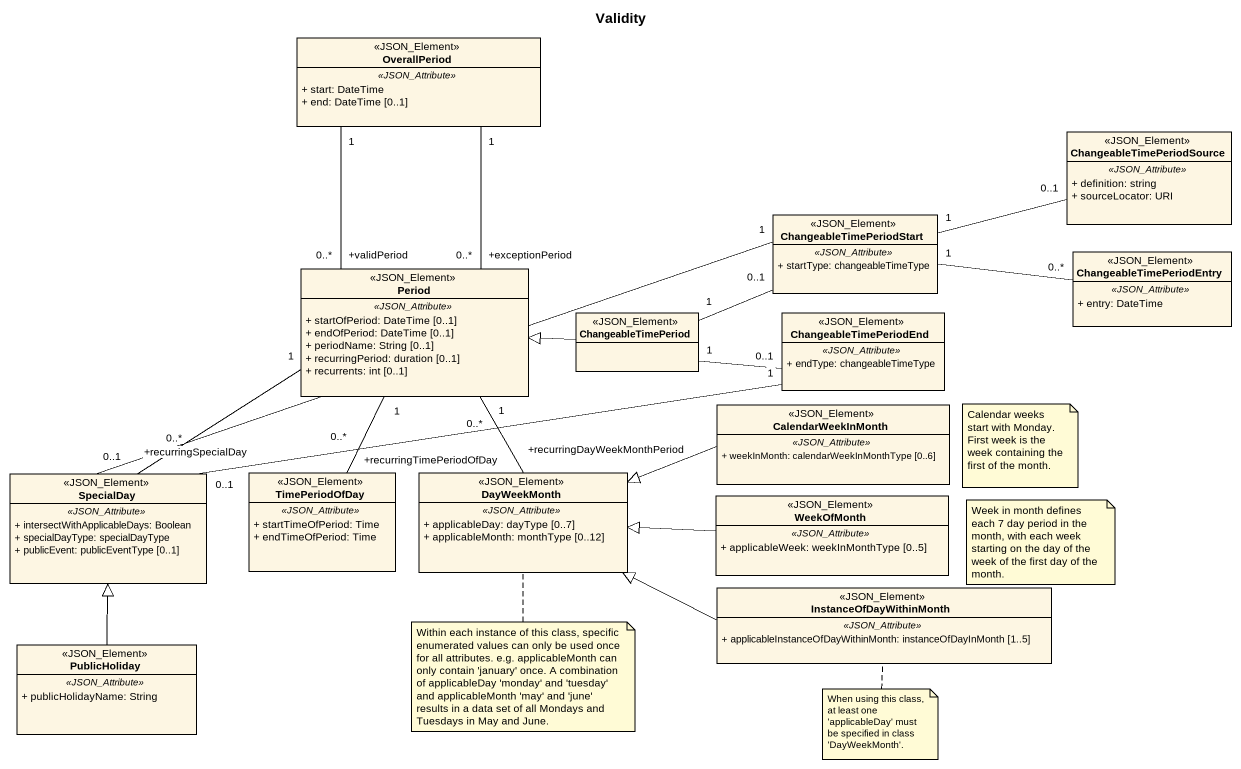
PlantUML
@startuml
title Validity
hide circle
hide empty members
skinparam classAttributeIconSize 0
class OverallPeriod <<JSON_Element>> {
  .. <<JSON_Attribute>> ..
  + start: DateTime
  + end: DateTime [0..1]
}
class ChangeableTimePeriodSource <<JSON_Element>> {
  .. <<JSON_Attribute>> ..
  + definition: string
  + sourceLocator: URI
}
class ChangeableTimePeriodStart <<JSON_Element>> {
  .. <<JSON_Attribute>> ..
  + startType: changeableTimeType
}
class ChangeableTimePeriodEntry <<JSON_Element>> {
  .. <<JSON_Attribute>> ..
  + entry: DateTime
}
class Period <<JSON_Element>> {
  .. <<JSON_Attribute>> ..
  + startOfPeriod: DateTime [0..1]
  + endOfPeriod: DateTime [0..1]
  + periodName: String [0..1]
  + recurringPeriod: duration [0..1]
  + recurrents: int [0..1]
}
class ChangeableTimePeriod <<JSON_Element>>
class ChangeableTimePeriodEnd <<JSON_Element>> {
  .. <<JSON_Attribute>> ..
  + endType: changeableTimeType
}
class CalendarWeekInMonth <<JSON_Element>> {
  .. <<JSON_Attribute>> ..
  + weekInMonth: calendarWeekInMonthType [0..6]
}
class SpecialDay <<JSON_Element>> {
  .. <<JSON_Attribute>> ..
  + intersectWithApplicableDays: Boolean
  + specialDayType: specialDayType
  + publicEvent: publicEventType [0..1]
}
class TimePeriodOfDay <<JSON_Element>> {
  .. <<JSON_Attribute>> ..
  + startTimeOfPeriod: Time
  + endTimeOfPeriod: Time
}
class DayWeekMonth <<JSON_Element>> {
  .. <<JSON_Attribute>> ..
  + applicableDay: dayType [0..7]
  + applicableMonth: monthType [0..12]
}
class WeekOfMonth <<JSON_Element>> {
  .. <<JSON_Attribute>> ..
  + applicableWeek: weekInMonthType [0..5]
}
class InstanceOfDayWithinMonth <<JSON_Element>> {
  .. <<JSON_Attribute>> ..
  + applicableInstanceOfDayWithinMonth: instanceOfDayInMonth [1..5]
}
class PublicHoliday <<JSON_Element>> {
  .. <<JSON_Attribute>> ..
  + publicHolidayName: String
}
OverallPeriod "1" -- "+validPeriod\n0..*" Period
OverallPeriod "1" -- "+exceptionPeriod\n0..*" Period
ChangeableTimePeriodSource "0..1" -left- "1" ChangeableTimePeriodStart
ChangeableTimePeriodEntry "0..*" -left- "1" ChangeableTimePeriodStart
Period "1" -- "+recurringSpecialDay\n0..*" SpecialDay
Period "1" -- "+recurringTimePeriodOfDay\n0..*" TimePeriodOfDay
Period "1" -- "+recurringDayWeekMonthPeriod\n0..*" DayWeekMonth
ChangeableTimePeriod "1" -right- "0..1" ChangeableTimePeriodStart
ChangeableTimePeriod -left-|> Period
ChangeableTimePeriod "1" -right- "0..1" ChangeableTimePeriodEnd
CalendarWeekInMonth -left-|> DayWeekMonth
SpecialDay "0..1" -right- "1" ChangeableTimePeriodStart
SpecialDay "0..1" -right- "1" ChangeableTimePeriodEnd
WeekOfMonth -left-|> DayWeekMonth
InstanceOfDayWithinMonth -left-|> DayWeekMonth
PublicHoliday -up-|> SpecialDay
note as N1
  Calendar weeks start with Monday. First week is the week containing the first of the month.
end note
note as N2
  Week in month defines each 7 day period in the month, with each week starting on the day of the week of the first day of the month.
end note
note bottom of DayWeekMonth : Within each instance of this class, specific enumerated values can only be used once for all attributes. e.g. applicableMonth can only contain 'january' once. A combination of applicableDay 'monday' and 'tuesday' and applicableMonth 'may' and 'june' results in a data set of all Mondays and Tuesdays in May and June.
note bottom of InstanceOfDayWithinMonth : When using this class, at least one 'applicableDay' must be specified in class 'DayWeekMonth'.
@enduml
